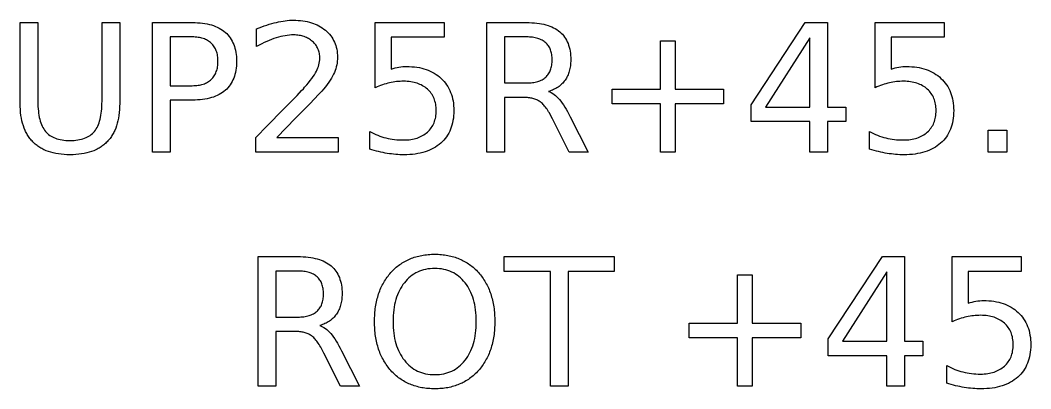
# Model space of a CAD drawing. Header units: millimetres. Extents: x 8.6 to 26.4, y 1.4 to 4.5.
# Drawn here: x 8.58 to 17.2, y 1.35 to 4.5 of the extents above; entities that cross this region are included whole.
import ezdxf

# ---------------------------------------------------------------- set-up
doc = ezdxf.new("R2010")
doc.units = ezdxf.units.MM

msp = doc.modelspace()

# ---------------------------------------------------------------- linework, layer by layer
at = {"layer": 'LASER_OUTLINE'}
for points in [[(10.769642, 3.49774), (11.293043, 3.49774), (11.293043, 3.37153), (10.589236, 3.37153), (10.589236, 3.49774), (10.690111, 3.601214), (10.821981, 3.734942), (10.888822, 3.802757), (10.941975, 3.857347), (10.981439, 3.898714), (10.996037, 3.914438), (11.007214, 3.926856), (11.02454, 3.946698), (11.040508, 3.965763), (11.055118, 3.984051), (11.068371, 4.001561), (11.080267, 4.018295), (11.090806, 4.034251), (11.099988, 4.04943), (11.107812, 4.063832), (11.114511, 4.077816), (11.120317, 4.091742), (11.125229, 4.10561), (11.129249, 4.11942), (11.132376, 4.133172), (11.134609, 4.146866), (11.135948, 4.160502), (11.136395, 4.17408), (11.136153, 4.184996), (11.135426, 4.195656), (11.134215, 4.206062), (11.132521, 4.216212), (11.130341, 4.226107), (11.127676, 4.235747), (11.124529, 4.245131), (11.120897, 4.254261), (11.116779, 4.263135), (11.112179, 4.271754), (11.107094, 4.280118), (11.101525, 4.288226), (11.095471, 4.29608), (11.088933, 4.303678), (11.08191, 4.311021), (11.074403, 4.318108), (11.066508, 4.324851), (11.058319, 4.331159), (11.049838, 4.337031), (11.041063, 4.342469), (11.031997, 4.347472), (11.022637, 4.352039), (11.012985, 4.356172), (11.003039, 4.359869), (10.9928, 4.363132), (10.982268, 4.365959), (10.971444, 4.368352), (10.960327, 4.370309), (10.948916, 4.371832), (10.937213, 4.37292), (10.925217, 4.373572), (10.912928, 4.37379), (10.895174, 4.373407), (10.877175, 4.372258), (10.858935, 4.370344), (10.84045, 4.367665), (10.821721, 4.364219), (10.802748, 4.360008), (10.783534, 4.355032), (10.764074, 4.34929), (10.744325, 4.342771), (10.724239, 4.335462), (10.703817, 4.327365), (10.683058, 4.31848), (10.661963, 4.308805), (10.640532, 4.298342), (10.618764, 4.287089), (10.59666, 4.275048), (10.59666, 4.426501), (10.619118, 4.435317), (10.641205, 4.443577), (10.66292, 4.451279), (10.684265, 4.458425), (10.705238, 4.465014), (10.72584, 4.471046), (10.746071, 4.476521), (10.76593, 4.48144), (10.785395, 4.48579), (10.804443, 4.48956), (10.823073, 4.49275), (10.841285, 4.49536), (10.859079, 4.49739), (10.876456, 4.49884), (10.893417, 4.49971), (10.909959, 4.5), (10.931216, 4.499664), (10.951928, 4.498654), (10.972095, 4.496972), (10.991717, 4.494617), (11.010794, 4.49159), (11.029325, 4.487889), (11.047311, 4.483516), (11.064751, 4.47847), (11.081648, 4.472751), (11.097998, 4.466359), (11.113804, 4.459295), (11.129064, 4.451557), (11.143778, 4.443147), (11.157948, 4.434064), (11.171572, 4.424309), (11.184652, 4.41388), (11.197057, 4.402889), (11.208664, 4.391445), (11.21947, 4.379549), (11.229475, 4.367201), (11.238679, 4.3544), (11.247084, 4.341147), (11.254688, 4.327441), (11.261491, 4.313283), (11.267495, 4.298672), (11.272697, 4.283609), (11.2771, 4.268094), (11.280702, 4.252126), (11.283503, 4.235706), (11.285504, 4.218834), (11.286705, 4.201509), (11.287105, 4.183731), (11.286705, 4.166766), (11.285504, 4.150021), (11.283503, 4.133497), (11.280702, 4.117193), (11.2771, 4.101109), (11.272697, 4.085246), (11.267495, 4.069603), (11.261491, 4.05418), (11.254433, 4.038526), (11.246063, 4.022187), (11.236383, 4.005163), (11.225392, 3.987456), (11.21309, 3.969063), (11.199477, 3.949987), (11.184553, 3.930226), (11.168319, 3.909781), (11.153981, 3.893935), (11.129528, 3.867927), (11.050275, 3.785426), (10.930375, 3.662092)], [(8.580262, 4.479955), (8.730972, 4.479955), (8.730972, 3.806585), (8.731224, 3.784703), (8.731981, 3.7636), (8.733243, 3.743278), (8.735009, 3.723736), (8.73728, 3.704974), (8.740055, 3.686992), (8.743335, 3.669791), (8.74712, 3.653369), (8.751409, 3.637728), (8.756203, 3.622866), (8.761501, 3.608785), (8.767304, 3.595484), (8.773612, 3.582963), (8.780424, 3.571222), (8.78774, 3.560261), (8.795561, 3.550081), (8.803949, 3.540596), (8.812963, 3.531723), (8.822602, 3.523463), (8.832869, 3.515814), (8.843761, 3.508777), (8.855279, 3.502352), (8.867426, 3.496538), (8.880197, 3.491337), (8.893595, 3.486748), (8.90762, 3.48277), (8.92227, 3.479405), (8.937549, 3.476651), (8.953453, 3.47451), (8.969983, 3.47298), (8.98714, 3.472062), (9.004923, 3.471756), (9.022616, 3.472062), (9.039689, 3.47298), (9.056141, 3.47451), (9.071972, 3.476651), (9.087183, 3.479405), (9.101773, 3.48277), (9.115743, 3.486748), (9.129092, 3.491337), (9.14182, 3.496538), (9.153927, 3.502352), (9.165415, 3.508777), (9.176281, 3.515814), (9.186528, 3.523463), (9.196153, 3.531723), (9.205157, 3.540596), (9.213541, 3.550081), (9.221363, 3.560261), (9.22868, 3.571222), (9.235492, 3.582963), (9.2418, 3.595484), (9.247603, 3.608785), (9.252901, 3.622866), (9.257695, 3.637728), (9.261984, 3.653369), (9.265769, 3.669791), (9.269049, 3.686992), (9.271823, 3.704974), (9.274095, 3.723736), (9.275861, 3.743278), (9.277121, 3.7636), (9.277878, 3.784703), (9.278132, 3.806585), (9.278132, 4.479955), (9.428842, 4.479955), (9.428842, 3.788025), (9.428422, 3.761341), (9.427164, 3.735487), (9.42507, 3.710463), (9.422137, 3.686267), (9.418365, 3.662902), (9.413756, 3.640365), (9.408308, 3.618658), (9.402022, 3.597781), (9.394898, 3.577733), (9.386935, 3.558514), (9.382641, 3.549216), (9.378136, 3.540125), (9.37342, 3.531241), (9.368497, 3.522565), (9.363364, 3.514096), (9.358021, 3.505835), (9.352468, 3.49778), (9.346706, 3.489934), (9.340734, 3.482294), (9.334554, 3.474862), (9.328163, 3.467637), (9.321563, 3.46062), (9.314758, 3.453814), (9.307754, 3.447224), (9.30055, 3.440851), (9.293147, 3.434693), (9.285546, 3.428752), (9.277744, 3.423026), (9.269744, 3.417517), (9.261543, 3.412224), (9.253144, 3.407146), (9.244544, 3.402285), (9.235746, 3.39764), (9.226748, 3.393211), (9.208155, 3.385001), (9.188763, 3.377655), (9.168575, 3.371173), (9.147588, 3.365556), (9.125805, 3.360803), (9.103223, 3.356914), (9.079845, 3.353889), (9.055668, 3.351728), (9.030693, 3.350432), (9.004923, 3.35), (8.979062, 3.350432), (8.954004, 3.351728), (8.929749, 3.353889), (8.906298, 3.356914), (8.88365, 3.360803), (8.861804, 3.365556), (8.840764, 3.371173), (8.820526, 3.377655), (8.801091, 3.385001), (8.791675, 3.388998), (8.782459, 3.393211), (8.773445, 3.39764), (8.764632, 3.402285), (8.756019, 3.407146), (8.747606, 3.412224), (8.739396, 3.417517), (8.731385, 3.423026), (8.723576, 3.428752), (8.715967, 3.434693), (8.708559, 3.440851), (8.701352, 3.447224), (8.694346, 3.453814), (8.687541, 3.46062), (8.680941, 3.467637), (8.67455, 3.474862), (8.668369, 3.482294), (8.662396, 3.489934), (8.656635, 3.49778), (8.651083, 3.505835), (8.64574, 3.514096), (8.640606, 3.522565), (8.635682, 3.531241), (8.630968, 3.540125), (8.626463, 3.549216), (8.622167, 3.558514), (8.614206, 3.577733), (8.607082, 3.597781), (8.600796, 3.618658), (8.595348, 3.640365), (8.590738, 3.662902), (8.586967, 3.686267), (8.584034, 3.710463), (8.581938, 3.735487), (8.580681, 3.761341), (8.580262, 3.788025)], [(9.710217, 4.479955), (10.048758, 4.479955), (10.071696, 4.479626), (10.093923, 4.478638), (10.11544, 4.476992), (10.136247, 4.474688), (10.156343, 4.471726), (10.175728, 4.468105), (10.194403, 4.463826), (10.212366, 4.458889), (10.229621, 4.453293), (10.246165, 4.447039), (10.261997, 4.440127), (10.27712, 4.432556), (10.291532, 4.424327), (10.305233, 4.41544), (10.318224, 4.405895), (10.330504, 4.395691), (10.342056, 4.384852), (10.352864, 4.373401), (10.362925, 4.361338), (10.372242, 4.348663), (10.380813, 4.335377), (10.388639, 4.321478), (10.395719, 4.306968), (10.402054, 4.291846), (10.407644, 4.276111), (10.412489, 4.259765), (10.416588, 4.242807), (10.419942, 4.225237), (10.42255, 4.207055), (10.424413, 4.188261), (10.425531, 4.168856), (10.425904, 4.148838), (10.425531, 4.128642), (10.424413, 4.109072), (10.42255, 4.090129), (10.419942, 4.071812), (10.416588, 4.054122), (10.412489, 4.037058), (10.407644, 4.020621), (10.402054, 4.00481), (10.395719, 3.989625), (10.388639, 3.975067), (10.380813, 3.961135), (10.372242, 3.947829), (10.362925, 3.93515), (10.352864, 3.923098), (10.342056, 3.911671), (10.330504, 3.900872), (10.318224, 3.890713), (10.305233, 3.881209), (10.291532, 3.872361), (10.27712, 3.864168), (10.261997, 3.856631), (10.246165, 3.849749), (10.229621, 3.843523), (10.212366, 3.837952), (10.194403, 3.833036), (10.175728, 3.828776), (10.156343, 3.825171), (10.136247, 3.822222), (10.11544, 3.819928), (10.093923, 3.81829), (10.071696, 3.817306), (10.048758, 3.816979), (9.860185, 3.816979), (9.860185, 3.37153), (9.710217, 3.37153)], [(11.609313, 4.479955), (12.198048, 4.479955), (12.198048, 4.353744), (11.746659, 4.353744), (11.746659, 4.082021), (11.762993, 4.087241), (11.779326, 4.091765), (11.795659, 4.095593), (11.811992, 4.098725), (11.828325, 4.101161), (11.844658, 4.102901), (11.860992, 4.103945), (11.877325, 4.104293), (11.900223, 4.103896), (11.922519, 4.102704), (11.944212, 4.100717), (11.965301, 4.097936), (11.985786, 4.09436), (12.005669, 4.08999), (12.024949, 4.084825), (12.043624, 4.078865), (12.061699, 4.072111), (12.079169, 4.064562), (12.096035, 4.056219), (12.112299, 4.047081), (12.127959, 4.037148), (12.143016, 4.026421), (12.15747, 4.014899), (12.171321, 4.002582), (12.184446, 3.989587), (12.196725, 3.976029), (12.208157, 3.961909), (12.218742, 3.947226), (12.22848, 3.93198), (12.237372, 3.916172), (12.245417, 3.899801), (12.252614, 3.882868), (12.258966, 3.865372), (12.264471, 3.847313), (12.269127, 3.828692), (12.272939, 3.809508), (12.275903, 3.789762), (12.27802, 3.769453), (12.27929, 3.748581), (12.279713, 3.727147), (12.279278, 3.705093), (12.277973, 3.683663), (12.275798, 3.662857), (12.272753, 3.642674), (12.268838, 3.623114), (12.264053, 3.604178), (12.258398, 3.585866), (12.251873, 3.568177), (12.244478, 3.551112), (12.236211, 3.53467), (12.227077, 3.518851), (12.217072, 3.503657), (12.206197, 3.489085), (12.194451, 3.475137), (12.181836, 3.461813), (12.168351, 3.449112), (12.154074, 3.43711), (12.139084, 3.425883), (12.12338, 3.41543), (12.106963, 3.405751), (12.089832, 3.396846), (12.071988, 3.388716), (12.053431, 3.38136), (12.03416, 3.374778), (12.014175, 3.368971), (11.993478, 3.363938), (11.972067, 3.359679), (11.949942, 3.356195), (11.927104, 3.353484), (11.903552, 3.351549), (11.879288, 3.350387), (11.85431, 3.35), (11.836822, 3.350186), (11.819254, 3.350742), (11.801604, 3.35167), (11.783873, 3.35297), (11.766061, 3.35464), (11.748168, 3.356682), (11.730193, 3.359095), (11.712136, 3.361879), (11.693966, 3.365034), (11.675643, 3.36856), (11.65717, 3.372458), (11.638546, 3.376727), (11.619771, 3.381367), (11.600845, 3.386378), (11.581768, 3.391761), (11.562541, 3.397515), (11.562541, 3.548225), (11.579315, 3.53942), (11.596228, 3.531196), (11.61328, 3.523551), (11.630472, 3.516486), (11.647803, 3.510002), (11.665272, 3.504097), (11.682882, 3.498773), (11.70063, 3.494028), (11.718576, 3.489852), (11.736776, 3.486233), (11.755232, 3.483171), (11.773943, 3.480665), (11.79291, 3.478716), (11.812131, 3.477324), (11.831608, 3.476489), (11.85134, 3.47621), (11.867186, 3.476474), (11.882614, 3.477266), (11.897625, 3.478586), (11.912218, 3.480433), (11.926393, 3.482808), (11.940151, 3.485711), (11.953492, 3.489142), (11.966414, 3.4931), (11.978919, 3.497587), (11.991007, 3.502601), (12.002676, 3.508143), (12.013929, 3.514213), (12.024763, 3.52081), (12.03518, 3.527936), (12.045179, 3.535589), (12.054762, 3.54377), (12.063842, 3.552404), (12.072336, 3.561414), (12.080244, 3.570802), (12.087567, 3.580566), (12.094304, 3.590708), (12.100455, 3.601226), (12.10602, 3.612122), (12.111, 3.623394), (12.115393, 3.635044), (12.119201, 3.64707), (12.122423, 3.659474), (12.125059, 3.672254), (12.127109, 3.685412), (12.128574, 3.698946), (12.129453, 3.712858), (12.129746, 3.727147), (12.129453, 3.741435), (12.128574, 3.755347), (12.127109, 3.768881), (12.125059, 3.782039), (12.122423, 3.794819), (12.119201, 3.807223), (12.115393, 3.819249), (12.111, 3.830899), (12.10602, 3.842171), (12.100455, 3.853067), (12.094304, 3.863586), (12.087567, 3.873727), (12.080244, 3.883491), (12.072336, 3.892879), (12.063842, 3.901889), (12.054762, 3.910523), (12.045179, 3.918704), (12.03518, 3.926357), (12.024763, 3.933483), (12.013929, 3.94008), (12.002676, 3.94615), (11.991007, 3.951692), (11.978919, 3.956706), (11.966414, 3.961193), (11.953492, 3.965151), (11.940151, 3.968582), (11.926393, 3.971485), (11.912218, 3.97386), (11.897625, 3.975707), (11.882614, 3.977027), (11.867186, 3.977819), (11.85134, 3.978083), (11.836312, 3.977874), (11.821296, 3.977247), (11.806291, 3.976203), (11.791297, 3.974742), (11.776316, 3.972863), (11.761346, 3.970566), (11.746386, 3.967851), (11.73144, 3.964719), (11.716458, 3.961146), (11.701396, 3.957109), (11.68625, 3.952609), (11.671026, 3.947644), (11.65572, 3.942215), (11.640332, 3.936322), (11.624863, 3.929965), (11.609313, 3.923144)], [(13.08746, 3.89122), (13.099484, 3.886557), (13.111426, 3.880734), (13.123287, 3.87375), (13.135068, 3.865607), (13.146766, 3.856303), (13.158383, 3.84584), (13.16992, 3.834217), (13.181376, 3.821433), (13.192796, 3.807443), (13.204228, 3.792201), (13.215672, 3.775705), (13.227127, 3.757957), (13.238594, 3.738956), (13.250072, 3.718702), (13.261562, 3.697195), (13.273064, 3.674435), (13.425259, 3.37153), (13.264155, 3.37153), (13.122354, 3.655875), (13.108671, 3.682544), (13.095092, 3.706869), (13.088342, 3.718153), (13.081619, 3.728852), (13.074922, 3.738964), (13.06825, 3.748491), (13.061605, 3.757432), (13.054984, 3.765787), (13.048392, 3.773556), (13.041825, 3.78074), (13.035284, 3.787337), (13.028769, 3.793349), (13.022279, 3.798775), (13.015816, 3.803615), (13.009221, 3.80802), (13.002332, 3.812141), (12.99515, 3.815978), (12.987675, 3.819531), (12.979907, 3.822799), (12.971847, 3.825783), (12.963493, 3.828483), (12.954846, 3.830899), (12.945906, 3.833031), (12.936675, 3.834878), (12.927149, 3.836441), (12.917331, 3.83772), (12.90722, 3.838715), (12.896816, 3.839425), (12.886119, 3.839851), (12.875129, 3.839994), (12.711797, 3.839994), (12.711797, 3.37153), (12.561831, 3.37153), (12.561831, 4.479955), (12.900372, 4.479955), (12.923752, 4.479645), (12.946378, 4.478714), (12.96825, 4.477162), (12.989369, 4.47499), (13.009733, 4.472197), (13.029343, 4.468784), (13.048199, 4.46475), (13.066301, 4.460095), (13.083649, 4.45482), (13.100244, 4.448924), (13.116084, 4.442408), (13.13117, 4.435271), (13.145502, 4.427513), (13.15908, 4.419135), (13.171904, 4.410136), (13.183974, 4.400516), (13.195301, 4.390271), (13.205898, 4.379392), (13.215764, 4.367882), (13.224899, 4.35574), (13.233304, 4.342965), (13.240977, 4.329558), (13.24792, 4.315519), (13.254131, 4.300847), (13.259612, 4.285544), (13.264364, 4.269608), (13.268383, 4.25304), (13.271672, 4.23584), (13.27423, 4.218007), (13.276057, 4.199543), (13.277152, 4.180446), (13.277518, 4.160717), (13.277328, 4.147771), (13.276758, 4.135103), (13.275809, 4.122714), (13.274479, 4.110604), (13.272769, 4.098771), (13.270679, 4.087218), (13.268211, 4.075942), (13.26536, 4.064945), (13.262132, 4.054227), (13.258523, 4.043786), (13.254534, 4.033625), (13.250165, 4.023741), (13.245416, 4.014136), (13.240286, 4.00481), (13.234779, 3.995761), (13.22889, 3.986992), (13.222639, 3.978526), (13.216043, 3.970392), (13.209102, 3.962588), (13.201815, 3.955114), (13.194184, 3.947971), (13.186207, 3.941159), (13.177885, 3.934677), (13.169218, 3.928526), (13.160207, 3.922706), (13.150849, 3.917216), (13.141147, 3.912057), (13.1311, 3.907228), (13.120708, 3.90273), (13.10997, 3.898563), (13.098888, 3.894726)], [(15.278325, 4.479955), (15.466899, 4.479955), (15.466899, 3.757586), (15.625032, 3.757586), (15.625032, 3.63286), (15.466899, 3.63286), (15.466899, 3.37153), (15.317673, 3.37153), (15.317673, 3.63286), (14.817286, 3.63286), (14.817286, 3.777631)], [(15.874484, 4.479955), (16.463218, 4.479955), (16.463218, 4.353744), (16.011831, 4.353744), (16.011831, 4.082021), (16.028164, 4.087241), (16.044497, 4.091765), (16.06083, 4.095593), (16.077163, 4.098725), (16.093495, 4.101161), (16.109828, 4.102901), (16.126162, 4.103945), (16.142496, 4.104293), (16.165395, 4.103896), (16.18769, 4.102704), (16.209383, 4.100717), (16.230472, 4.097936), (16.250958, 4.09436), (16.27084, 4.08999), (16.290119, 4.084825), (16.308796, 4.078865), (16.32687, 4.072111), (16.34434, 4.064562), (16.361206, 4.056219), (16.37747, 4.047081), (16.39313, 4.037148), (16.408186, 4.026421), (16.42264, 4.014899), (16.436492, 4.002582), (16.449617, 3.989587), (16.461896, 3.976029), (16.473327, 3.961909), (16.483913, 3.947226), (16.493651, 3.93198), (16.502544, 3.916172), (16.510587, 3.899801), (16.517786, 3.882868), (16.524137, 3.865372), (16.529642, 3.847313), (16.534298, 3.828692), (16.53811, 3.809508), (16.541073, 3.789762), (16.543191, 3.769453), (16.54446, 3.748581), (16.544884, 3.727147), (16.544449, 3.705093), (16.543143, 3.683663), (16.540969, 3.662857), (16.537924, 3.642674), (16.534008, 3.623114), (16.529224, 3.604178), (16.523568, 3.585866), (16.517043, 3.568177), (16.509649, 3.551112), (16.501383, 3.53467), (16.492248, 3.518851), (16.482243, 3.503657), (16.471367, 3.489085), (16.459623, 3.475137), (16.447007, 3.461813), (16.433522, 3.449112), (16.419245, 3.43711), (16.404255, 3.425883), (16.388551, 3.41543), (16.372134, 3.405751), (16.355003, 3.396846), (16.337159, 3.388716), (16.318601, 3.38136), (16.29933, 3.374778), (16.279346, 3.368971), (16.258648, 3.363938), (16.237237, 3.359679), (16.215113, 3.356195), (16.192274, 3.353484), (16.168723, 3.351549), (16.144458, 3.350387), (16.119481, 3.35), (16.101993, 3.350186), (16.084425, 3.350742), (16.066775, 3.35167), (16.049043, 3.35297), (16.031232, 3.35464), (16.013338, 3.356682), (15.995363, 3.359095), (15.977308, 3.361879), (15.959136, 3.365034), (15.940814, 3.36856), (15.922341, 3.372458), (15.903717, 3.376727), (15.884942, 3.381367), (15.866015, 3.386378), (15.846939, 3.391761), (15.827711, 3.397515), (15.827711, 3.548225), (15.844486, 3.53942), (15.861398, 3.531196), (15.87845, 3.523551), (15.895643, 3.516486), (15.912973, 3.510002), (15.930444, 3.504097), (15.948053, 3.498773), (15.965801, 3.494028), (15.983747, 3.489852), (16.001947, 3.486233), (16.020402, 3.483171), (16.039113, 3.480665), (16.058081, 3.478716), (16.077302, 3.477324), (16.096778, 3.476489), (16.116511, 3.47621), (16.132357, 3.476474), (16.147785, 3.477266), (16.162796, 3.478586), (16.177388, 3.480433), (16.191565, 3.482808), (16.205323, 3.485711), (16.218663, 3.489142), (16.231585, 3.4931), (16.24409, 3.497587), (16.256177, 3.502601), (16.267848, 3.508143), (16.2791, 3.514213), (16.289935, 3.52081), (16.300352, 3.527936), (16.310351, 3.535589), (16.319933, 3.54377), (16.329013, 3.552404), (16.337506, 3.561414), (16.345416, 3.570802), (16.352737, 3.580566), (16.359475, 3.590708), (16.365626, 3.601226), (16.371191, 3.612122), (16.376171, 3.623394), (16.380564, 3.635044), (16.384372, 3.64707), (16.387594, 3.659474), (16.39023, 3.672254), (16.39228, 3.685412), (16.393745, 3.698946), (16.394624, 3.712858), (16.394917, 3.727147), (16.394624, 3.741435), (16.393745, 3.755347), (16.39228, 3.768881), (16.39023, 3.782039), (16.387594, 3.794819), (16.384372, 3.807223), (16.380564, 3.819249), (16.376171, 3.830899), (16.371191, 3.842171), (16.365626, 3.853067), (16.359475, 3.863586), (16.352737, 3.873727), (16.345416, 3.883491), (16.337506, 3.892879), (16.329013, 3.901889), (16.319933, 3.910523), (16.310351, 3.918704), (16.300352, 3.926357), (16.289935, 3.933483), (16.2791, 3.94008), (16.267848, 3.94615), (16.256177, 3.951692), (16.24409, 3.956706), (16.231585, 3.961193), (16.218663, 3.965151), (16.205323, 3.968582), (16.191565, 3.971485), (16.177388, 3.97386), (16.162796, 3.975707), (16.147785, 3.977027), (16.132357, 3.977819), (16.116511, 3.978083), (16.101482, 3.977874), (16.086467, 3.977247), (16.071462, 3.976203), (16.056468, 3.974742), (16.041487, 3.972863), (16.026516, 3.970566), (16.011558, 3.967851), (15.996611, 3.964719), (15.98163, 3.961146), (15.966567, 3.957109), (15.951422, 3.952609), (15.936197, 3.947644), (15.920891, 3.942215), (15.905503, 3.936322), (15.890034, 3.929965), (15.874484, 3.923144)], [(9.860185, 4.356714), (9.860185, 3.940219), (10.048758, 3.940219), (10.061657, 3.940431), (10.074185, 3.941066), (10.086343, 3.942125), (10.098128, 3.943607), (10.109542, 3.945512), (10.120586, 3.947841), (10.131259, 3.950593), (10.14156, 3.953769), (10.151489, 3.957368), (10.161048, 3.96139), (10.170235, 3.965836), (10.179051, 3.970705), (10.187496, 3.975997), (10.19557, 3.981714), (10.203273, 3.987853), (10.210604, 3.994416), (10.217526, 4.00137), (10.224001, 4.008684), (10.230032, 4.016358), (10.235614, 4.024391), (10.240749, 4.032783), (10.245439, 4.041536), (10.249682, 4.050648), (10.253478, 4.060119), (10.256827, 4.069951), (10.25973, 4.080141), (10.262187, 4.090692), (10.264197, 4.101602), (10.26576, 4.112871), (10.266877, 4.124501), (10.267546, 4.13649), (10.267769, 4.148838), (10.267546, 4.161096), (10.266877, 4.173001), (10.26576, 4.184552), (10.264197, 4.195749), (10.262187, 4.206593), (10.25973, 4.217082), (10.256827, 4.227218), (10.253478, 4.237), (10.249682, 4.246428), (10.245439, 4.255502), (10.240749, 4.264223), (10.235614, 4.272589), (10.230032, 4.280602), (10.224001, 4.288261), (10.217526, 4.295566), (10.210604, 4.302518), (10.203273, 4.309081), (10.19557, 4.31522), (10.187496, 4.320936), (10.179051, 4.326229), (10.170235, 4.331098), (10.161048, 4.335544), (10.151489, 4.339566), (10.14156, 4.343165), (10.131259, 4.346341), (10.120586, 4.349093), (10.109542, 4.351421), (10.098128, 4.353327), (10.086343, 4.354809), (10.074185, 4.355867), (10.061657, 4.356502), (10.048758, 4.356714)], [(12.711797, 4.356714), (12.711797, 3.963234), (12.900372, 3.963234), (12.913713, 3.96343), (12.92664, 3.964017), (12.939153, 3.964996), (12.951249, 3.966366), (12.962933, 3.968128), (12.974201, 3.970281), (12.985055, 3.972826), (12.995494, 3.975763), (13.005517, 3.97909), (13.015127, 3.98281), (13.024322, 3.986921), (13.033102, 3.991423), (13.041467, 3.996317), (13.049416, 4.001602), (13.056953, 4.007279), (13.064074, 4.013347), (13.070771, 4.019796), (13.077037, 4.026612), (13.082871, 4.033797), (13.088272, 4.04135), (13.093241, 4.049272), (13.097779, 4.057562), (13.101883, 4.06622), (13.105557, 4.075246), (13.108797, 4.084641), (13.111605, 4.094404), (13.113983, 4.104535), (13.115927, 4.115035), (13.117439, 4.125903), (13.11852, 4.137139), (13.119167, 4.148744), (13.119384, 4.160717), (13.119167, 4.172687), (13.11852, 4.184282), (13.117439, 4.195504), (13.115927, 4.206352), (13.113983, 4.216825), (13.111605, 4.226925), (13.108797, 4.23665), (13.105557, 4.246001), (13.101883, 4.254979), (13.097779, 4.263582), (13.093241, 4.271811), (13.088272, 4.279665), (13.082871, 4.287146), (13.077037, 4.294253), (13.070771, 4.300985), (13.064074, 4.307343), (13.056953, 4.313322), (13.049416, 4.318915), (13.041467, 4.324122), (13.033102, 4.328943), (13.024322, 4.333379), (13.015127, 4.337429), (13.005517, 4.341093), (12.995494, 4.344371), (12.985055, 4.347264), (12.974201, 4.349771), (12.962933, 4.351893), (12.951249, 4.353628), (12.939153, 4.354978), (12.92664, 4.355943), (12.913713, 4.356521), (12.900372, 4.356714)], [(14.168416, 4.32479), (14.168416, 3.911265), (14.581941, 3.911265), (14.581941, 3.785055), (14.168416, 3.785055), (14.168416, 3.37153), (14.04369, 3.37153), (14.04369, 3.785055), (13.630164, 3.785055), (13.630164, 3.911265), (14.04369, 3.911265), (14.04369, 4.32479)], [(15.317673, 4.34929), (14.939042, 3.757586), (15.317673, 3.757586)], [(16.840364, 3.560103), (16.997014, 3.560103), (16.997014, 3.37153), (16.840364, 3.37153)], [(11.136394, 1.89122), (11.148418, 1.886557), (11.160361, 1.880734), (11.172222, 1.87375), (11.184002, 1.865607), (11.195701, 1.856303), (11.207318, 1.84584), (11.218855, 1.834217), (11.23031, 1.821433), (11.24173, 1.807443), (11.253162, 1.792201), (11.264606, 1.775705), (11.276061, 1.757957), (11.287528, 1.738956), (11.299006, 1.718702), (11.310496, 1.697195), (11.321998, 1.674435), (11.474193, 1.37153), (11.313089, 1.37153), (11.171288, 1.655875), (11.157605, 1.682544), (11.144027, 1.706869), (11.137278, 1.718153), (11.130554, 1.728852), (11.123856, 1.738964), (11.117184, 1.748491), (11.110539, 1.757432), (11.10392, 1.765787), (11.097326, 1.773556), (11.090759, 1.78074), (11.084218, 1.787337), (11.077703, 1.793349), (11.071214, 1.798775), (11.064751, 1.803615), (11.058155, 1.80802), (11.051266, 1.812141), (11.044084, 1.815978), (11.036609, 1.819531), (11.028841, 1.822799), (11.020781, 1.825783), (11.012427, 1.828483), (11.003781, 1.830899), (10.994841, 1.833031), (10.985609, 1.834878), (10.976084, 1.836441), (10.966266, 1.83772), (10.956154, 1.838715), (10.945751, 1.839425), (10.935054, 1.839851), (10.924064, 1.839994), (10.760733, 1.839994), (10.760733, 1.37153), (10.610765, 1.37153), (10.610765, 2.479955), (10.949306, 2.479955), (10.972686, 2.479645), (10.995312, 2.478714), (11.017185, 2.477162), (11.038303, 2.47499), (11.058667, 2.472197), (11.078277, 2.468784), (11.097133, 2.46475), (11.115236, 2.460095), (11.132584, 2.45482), (11.149178, 2.448924), (11.165018, 2.442408), (11.180104, 2.435271), (11.194436, 2.427513), (11.208014, 2.419135), (11.220838, 2.410136), (11.232908, 2.400516), (11.244236, 2.390271), (11.254833, 2.379392), (11.264699, 2.367882), (11.273834, 2.35574), (11.282238, 2.342965), (11.289912, 2.329558), (11.296855, 2.315519), (11.303066, 2.300847), (11.308548, 2.285544), (11.313298, 2.269608), (11.317317, 2.25304), (11.320606, 2.23584), (11.323164, 2.218007), (11.324991, 2.199543), (11.326087, 2.180446), (11.326453, 2.160717), (11.326263, 2.147771), (11.325693, 2.135103), (11.324743, 2.122714), (11.323413, 2.110604), (11.321704, 2.098771), (11.319614, 2.087218), (11.317145, 2.075942), (11.314296, 2.064945), (11.311066, 2.054227), (11.307457, 2.043786), (11.303468, 2.033625), (11.299099, 2.023741), (11.29435, 2.014136), (11.289222, 2.00481), (11.283713, 1.995761), (11.277824, 1.986992), (11.271573, 1.978526), (11.264977, 1.970392), (11.258036, 1.962588), (11.250749, 1.955114), (11.243118, 1.947971), (11.235141, 1.941159), (11.22682, 1.934677), (11.218153, 1.928526), (11.209141, 1.922706), (11.199784, 1.917216), (11.190082, 1.912057), (11.180034, 1.907228), (11.169642, 1.90273), (11.158905, 1.898563), (11.147822, 1.894726)], [(12.117124, 2.5), (12.131602, 2.499847), (12.145898, 2.49939), (12.160011, 2.498626), (12.173942, 2.497558), (12.18769, 2.496185), (12.201255, 2.494506), (12.214637, 2.492522), (12.227836, 2.490233), (12.240853, 2.487638), (12.253688, 2.484738), (12.266339, 2.481534), (12.278808, 2.478023), (12.291094, 2.474208), (12.303197, 2.470087), (12.315118, 2.465662), (12.326856, 2.46093), (12.338411, 2.455894), (12.349784, 2.450553), (12.360974, 2.444906), (12.371981, 2.438954), (12.382805, 2.432697), (12.393447, 2.426134), (12.403906, 2.419266), (12.414183, 2.412093), (12.424276, 2.404615), (12.434187, 2.396832), (12.443915, 2.388743), (12.453461, 2.380349), (12.462824, 2.37165), (12.472004, 2.362646), (12.481001, 2.353337), (12.489816, 2.343722), (12.498403, 2.33385), (12.506718, 2.323771), (12.514759, 2.313483), (12.522529, 2.302988), (12.530025, 2.292284), (12.537249, 2.281372), (12.544201, 2.270252), (12.55088, 2.258924), (12.557286, 2.247388), (12.563419, 2.235644), (12.56928, 2.223692), (12.574869, 2.211531), (12.580185, 2.199163), (12.585228, 2.186587), (12.589998, 2.173802), (12.594496, 2.160809), (12.598722, 2.147609), (12.602675, 2.1342), (12.606355, 2.120583), (12.609762, 2.106758), (12.612897, 2.092725), (12.61576, 2.078484), (12.618349, 2.064035), (12.620667, 2.049378), (12.622711, 2.034512), (12.624483, 2.019439), (12.625982, 2.004157), (12.627209, 1.988668), (12.628163, 1.97297), (12.628845, 1.957064), (12.62939, 1.924629), (12.628845, 1.892283), (12.628163, 1.87642), (12.627209, 1.860764), (12.625982, 1.845314), (12.624483, 1.830071), (12.622711, 1.815035), (12.620667, 1.800205), (12.618349, 1.785582), (12.61576, 1.771165), (12.612897, 1.756955), (12.609762, 1.742952), (12.606355, 1.729155), (12.602675, 1.715565), (12.598722, 1.702182), (12.594496, 1.689005), (12.589998, 1.676035), (12.585228, 1.663271), (12.580185, 1.650714), (12.574869, 1.638364), (12.56928, 1.626221), (12.563419, 1.614284), (12.557286, 1.602553), (12.55088, 1.591029), (12.544201, 1.579712), (12.537249, 1.568602), (12.530025, 1.557698), (12.522529, 1.547001), (12.514759, 1.53651), (12.506718, 1.526226), (12.498403, 1.516149), (12.489816, 1.506278), (12.481001, 1.496663), (12.472004, 1.487354), (12.462824, 1.47835), (12.453461, 1.469651), (12.443915, 1.461257), (12.434187, 1.453168), (12.424276, 1.445385), (12.414183, 1.437907), (12.403906, 1.430734), (12.393447, 1.423866), (12.382805, 1.417303), (12.371981, 1.411046), (12.360974, 1.405094), (12.349784, 1.399447), (12.338411, 1.394106), (12.326856, 1.38907), (12.315118, 1.384338), (12.303197, 1.379913), (12.291094, 1.375792), (12.278808, 1.371977), (12.266339, 1.368466), (12.253688, 1.365262), (12.240853, 1.362362), (12.227836, 1.359767), (12.214637, 1.357478), (12.201255, 1.355494), (12.18769, 1.353815), (12.173942, 1.352442), (12.160011, 1.351374), (12.145898, 1.35061), (12.131602, 1.350153), (12.117124, 1.35), (12.102599, 1.350152), (12.088258, 1.350609), (12.074101, 1.35137), (12.060126, 1.352436), (12.046335, 1.353806), (12.032728, 1.355481), (12.019304, 1.35746), (12.006063, 1.359744), (11.993006, 1.362332), (11.980133, 1.365225), (11.967442, 1.368423), (11.954935, 1.371924), (11.942612, 1.375731), (11.930472, 1.379842), (11.918515, 1.384257), (11.906742, 1.388977), (11.895153, 1.394001), (11.883746, 1.39933), (11.872523, 1.404963), (11.861484, 1.410901), (11.850628, 1.417144), (11.839955, 1.42369), (11.829466, 1.430542), (11.819161, 1.437698), (11.809038, 1.445158), (11.799099, 1.452923), (11.789344, 1.460992), (11.779772, 1.469366), (11.770383, 1.478045), (11.761178, 1.487028), (11.752157, 1.496315), (11.743318, 1.505907), (11.734708, 1.515756), (11.726372, 1.525813), (11.718309, 1.536079), (11.710519, 1.546554), (11.703002, 1.557238), (11.695759, 1.568131), (11.688789, 1.579232), (11.682092, 1.590542), (11.675669, 1.602061), (11.669519, 1.613789), (11.663642, 1.625726), (11.658039, 1.637871), (11.652709, 1.650225), (11.647653, 1.662788), (11.642869, 1.67556), (11.638359, 1.688541), (11.634123, 1.70173), (11.63016, 1.715129), (11.62647, 1.728736), (11.623053, 1.742552), (11.61991, 1.756576), (11.61704, 1.77081), (11.614443, 1.785252), (11.61212, 1.799903), (11.61007, 1.814763), (11.608293, 1.829832), (11.60679, 1.845109), (11.60556, 1.860596), (11.604603, 1.876291), (11.60392, 1.892195), (11.603373, 1.924629), (11.60392, 1.957064), (11.604603, 1.97297), (11.60556, 1.988668), (11.60679, 2.004157), (11.608293, 2.019439), (11.61007, 2.034512), (11.61212, 2.049378), (11.614443, 2.064035), (11.61704, 2.078484), (11.61991, 2.092725), (11.623053, 2.106758), (11.62647, 2.120583), (11.63016, 2.1342), (11.634123, 2.147609), (11.638359, 2.160809), (11.642869, 2.173802), (11.647653, 2.186587), (11.652709, 2.199163), (11.658039, 2.211531), (11.663642, 2.223692), (11.669519, 2.235644), (11.675669, 2.247388), (11.682092, 2.258924), (11.688789, 2.270252), (11.695759, 2.281372), (11.703002, 2.292284), (11.710519, 2.302988), (11.718309, 2.313483), (11.726372, 2.323771), (11.734708, 2.33385), (11.743318, 2.343722), (11.752157, 2.353337), (11.761178, 2.362646), (11.770383, 2.37165), (11.779772, 2.380349), (11.789344, 2.388743), (11.799099, 2.396832), (11.809038, 2.404615), (11.819161, 2.412093), (11.829466, 2.419266), (11.839955, 2.426134), (11.850628, 2.432697), (11.861484, 2.438954), (11.872523, 2.444906), (11.883746, 2.450553), (11.895153, 2.455894), (11.906742, 2.46093), (11.918515, 2.465662), (11.930472, 2.470087), (11.942612, 2.474208), (11.954935, 2.478023), (11.967442, 2.481534), (11.980133, 2.484738), (11.993006, 2.487638), (12.006063, 2.490233), (12.019304, 2.492522), (12.032728, 2.494506), (12.046335, 2.496185), (12.060126, 2.497558), (12.074101, 2.498626), (12.088258, 2.49939), (12.102599, 2.499847)], [(12.710313, 2.479955), (13.647983, 2.479955), (13.647983, 2.353744), (13.254503, 2.353744), (13.254503, 1.37153), (13.103793, 1.37153), (13.103793, 2.353744), (12.710313, 2.353744)], [(15.936104, 2.479955), (16.124677, 2.479955), (16.124677, 1.757586), (16.282811, 1.757586), (16.282811, 1.63286), (16.124677, 1.63286), (16.124677, 1.37153), (15.975452, 1.37153), (15.975452, 1.63286), (15.475065, 1.63286), (15.475065, 1.777631)], [(16.532263, 2.479955), (17.120997, 2.479955), (17.120997, 2.353744), (16.669609, 2.353744), (16.669609, 2.082021), (16.685943, 2.087241), (16.702276, 2.091765), (16.718609, 2.095593), (16.734942, 2.098725), (16.751275, 2.101161), (16.767608, 2.102901), (16.783941, 2.103945), (16.800274, 2.104293), (16.823173, 2.103896), (16.845469, 2.102704), (16.867161, 2.100717), (16.88825, 2.097936), (16.908736, 2.09436), (16.928619, 2.08999), (16.947899, 2.084825), (16.966575, 2.078865), (16.984648, 2.072111), (17.002118, 2.064562), (17.018985, 2.056219), (17.035249, 2.047081), (17.050909, 2.037148), (17.065966, 2.026421), (17.08042, 2.014899), (17.09427, 2.002582), (17.107396, 1.989587), (17.119675, 1.976029), (17.131107, 1.961909), (17.141692, 1.947226), (17.151431, 1.93198), (17.160322, 1.916172), (17.168367, 1.899801), (17.175565, 1.882868), (17.181916, 1.865372), (17.18742, 1.847313), (17.192078, 1.828692), (17.195888, 1.809508), (17.198852, 1.789762), (17.200969, 1.769453), (17.20224, 1.748581), (17.202663, 1.727147), (17.202228, 1.705093), (17.200923, 1.683663), (17.198748, 1.662857), (17.195703, 1.642674), (17.191788, 1.623114), (17.187003, 1.604178), (17.181348, 1.585866), (17.174822, 1.568177), (17.167427, 1.551112), (17.159162, 1.53467), (17.150027, 1.518851), (17.140022, 1.503657), (17.129147, 1.489085), (17.117401, 1.475137), (17.104786, 1.461813), (17.091301, 1.449112), (17.077024, 1.43711), (17.062033, 1.425883), (17.04633, 1.41543), (17.029912, 1.405751), (17.012782, 1.396846), (16.994938, 1.388716), (16.97638, 1.38136), (16.957109, 1.374778), (16.937125, 1.368971), (16.916427, 1.363938), (16.895016, 1.359679), (16.872892, 1.356195), (16.850054, 1.353484), (16.826502, 1.351549), (16.802238, 1.350387), (16.77726, 1.35), (16.759772, 1.350186), (16.742204, 1.350742), (16.724554, 1.35167), (16.706823, 1.35297), (16.689011, 1.35464), (16.671117, 1.356682), (16.653143, 1.359095), (16.635087, 1.361879), (16.616915, 1.365034), (16.598593, 1.36856), (16.580119, 1.372458), (16.561495, 1.376727), (16.54272, 1.381367), (16.523795, 1.386378), (16.504718, 1.391761), (16.485491, 1.397515), (16.485491, 1.548225), (16.502265, 1.53942), (16.519178, 1.531196), (16.53623, 1.523551), (16.553422, 1.516486), (16.570752, 1.510002), (16.588222, 1.504097), (16.605831, 1.498773), (16.62358, 1.494028), (16.641525, 1.489852), (16.659726, 1.486233), (16.678182, 1.483171), (16.696893, 1.480665), (16.71586, 1.478716), (16.735081, 1.477324), (16.754558, 1.476489), (16.77429, 1.47621), (16.790136, 1.476474), (16.805564, 1.477266), (16.820575, 1.478586), (16.835168, 1.480433), (16.849343, 1.482808), (16.863101, 1.485711), (16.876441, 1.489142), (16.889364, 1.4931), (16.901869, 1.497587), (16.913957, 1.502601), (16.925626, 1.508143), (16.936879, 1.514213), (16.947713, 1.52081), (16.95813, 1.527936), (16.96813, 1.535589), (16.977711, 1.54377), (16.986791, 1.552404), (16.995286, 1.561414), (17.003194, 1.570802), (17.010517, 1.580566), (17.017254, 1.590708), (17.023405, 1.601226), (17.02897, 1.612122), (17.033949, 1.623394), (17.038343, 1.635044), (17.042151, 1.64707), (17.045373, 1.659474), (17.048009, 1.672254), (17.050059, 1.685412), (17.051524, 1.698946), (17.052402, 1.712858), (17.052695, 1.727147), (17.052402, 1.741435), (17.051524, 1.755347), (17.050059, 1.768881), (17.048009, 1.782039), (17.045373, 1.794819), (17.042151, 1.807223), (17.038343, 1.819249), (17.033949, 1.830899), (17.02897, 1.842171), (17.023405, 1.853067), (17.017254, 1.863586), (17.010517, 1.873727), (17.003194, 1.883491), (16.995286, 1.892879), (16.986791, 1.901889), (16.977711, 1.910523), (16.96813, 1.918704), (16.95813, 1.926357), (16.947713, 1.933483), (16.936879, 1.94008), (16.925626, 1.94615), (16.913957, 1.951692), (16.901869, 1.956706), (16.889364, 1.961193), (16.876441, 1.965151), (16.863101, 1.968582), (16.849343, 1.971485), (16.835168, 1.97386), (16.820575, 1.975707), (16.805564, 1.977027), (16.790136, 1.977819), (16.77429, 1.978083), (16.759262, 1.977874), (16.744245, 1.977247), (16.72924, 1.976203), (16.714247, 1.974742), (16.699265, 1.972863), (16.684295, 1.970566), (16.669337, 1.967851), (16.65439, 1.964719), (16.639408, 1.961146), (16.624345, 1.957109), (16.609201, 1.952609), (16.593976, 1.947644), (16.578669, 1.942215), (16.563282, 1.936322), (16.547813, 1.929965), (16.532263, 1.923144)], [(10.760733, 2.356714), (10.760733, 1.963234), (10.949306, 1.963234), (10.962648, 1.96343), (10.975575, 1.964017), (10.988087, 1.964996), (11.000185, 1.966366), (11.011867, 1.968128), (11.023136, 1.970281), (11.033989, 1.972826), (11.044428, 1.975763), (11.054452, 1.97909), (11.064061, 1.98281), (11.073256, 1.986921), (11.082036, 1.991423), (11.090401, 1.996317), (11.098351, 2.001602), (11.105887, 2.007279), (11.113008, 2.013347), (11.119706, 2.019796), (11.125972, 2.026612), (11.131805, 2.033797), (11.137206, 2.04135), (11.142176, 2.049272), (11.146713, 2.057562), (11.150818, 2.06622), (11.154491, 2.075246), (11.157732, 2.084641), (11.16054, 2.094404), (11.162917, 2.104535), (11.164861, 2.115035), (11.166374, 2.125903), (11.167454, 2.137139), (11.168102, 2.148744), (11.168318, 2.160717), (11.168102, 2.172687), (11.167454, 2.184282), (11.166374, 2.195504), (11.164861, 2.206352), (11.162917, 2.216825), (11.16054, 2.226925), (11.157732, 2.23665), (11.154491, 2.246001), (11.150818, 2.254979), (11.146713, 2.263582), (11.142176, 2.271811), (11.137206, 2.279665), (11.131805, 2.287146), (11.125972, 2.294253), (11.119706, 2.300985), (11.113008, 2.307343), (11.105887, 2.313322), (11.098351, 2.318915), (11.090401, 2.324122), (11.082036, 2.328943), (11.073256, 2.333379), (11.064061, 2.337429), (11.054452, 2.341093), (11.044428, 2.344371), (11.033989, 2.347264), (11.023136, 2.349771), (11.011867, 2.351893), (11.000185, 2.353628), (10.988087, 2.354978), (10.975575, 2.355943), (10.962648, 2.356521), (10.949306, 2.356714)], [(12.117124, 2.378244), (12.09697, 2.377768), (12.077341, 2.376342), (12.058237, 2.373964), (12.039658, 2.370634), (12.021603, 2.366354), (12.004074, 2.361122), (11.987069, 2.354939), (11.97059, 2.347805), (11.954635, 2.33972), (11.939205, 2.330683), (11.924301, 2.320695), (11.909921, 2.309756), (11.896066, 2.297866), (11.882736, 2.285025), (11.86993, 2.271232), (11.85765, 2.256488), (11.846008, 2.240923), (11.835117, 2.224669), (11.824977, 2.207724), (11.815588, 2.190088), (11.80695, 2.171763), (11.799063, 2.152747), (11.791928, 2.133041), (11.785543, 2.112645), (11.77991, 2.091559), (11.775027, 2.069782), (11.770896, 2.047316), (11.767516, 2.024159), (11.764887, 2.000312), (11.76301, 1.975774), (11.761883, 1.950547), (11.761507, 1.924629), (11.761883, 1.898801), (11.76301, 1.873657), (11.764887, 1.849198), (11.767516, 1.825424), (11.770896, 1.802333), (11.775027, 1.779928), (11.77991, 1.758206), (11.785543, 1.737169), (11.791928, 1.716817), (11.799063, 1.697148), (11.80695, 1.678165), (11.815588, 1.659865), (11.824977, 1.64225), (11.835117, 1.62532), (11.846008, 1.609074), (11.85765, 1.593512), (11.86993, 1.578768), (11.882736, 1.564975), (11.896066, 1.552134), (11.909921, 1.540244), (11.924301, 1.529305), (11.939205, 1.519317), (11.954635, 1.51028), (11.97059, 1.502195), (11.987069, 1.495061), (12.004074, 1.488878), (12.021603, 1.483646), (12.039658, 1.479366), (12.058237, 1.476036), (12.077341, 1.473658), (12.09697, 1.472232), (12.117124, 1.471756), (12.137275, 1.472232), (12.156895, 1.473658), (12.175985, 1.476036), (12.194544, 1.479366), (12.212572, 1.483646), (12.23007, 1.488878), (12.247036, 1.495061), (12.263472, 1.502195), (12.279378, 1.51028), (12.294752, 1.519317), (12.309596, 1.529305), (12.32391, 1.540244), (12.337692, 1.552134), (12.350944, 1.564975), (12.363665, 1.578768), (12.375855, 1.593512), (12.387408, 1.609074), (12.398215, 1.62532), (12.408277, 1.64225), (12.417593, 1.659865), (12.426164, 1.678165), (12.43399, 1.697148), (12.44107, 1.716817), (12.447406, 1.737169), (12.452995, 1.758206), (12.45784, 1.779928), (12.461939, 1.802333), (12.465293, 1.825424), (12.467902, 1.849198), (12.469765, 1.873657), (12.470883, 1.898801), (12.471256, 1.924629), (12.470883, 1.950547), (12.469765, 1.975774), (12.467902, 2.000312), (12.465293, 2.024159), (12.461939, 2.047316), (12.45784, 2.069782), (12.452995, 2.091559), (12.447406, 2.112645), (12.44107, 2.133041), (12.43399, 2.152747), (12.426164, 2.171763), (12.417593, 2.190088), (12.408277, 2.207724), (12.398215, 2.224669), (12.387408, 2.240923), (12.375855, 2.256488), (12.363665, 2.271232), (12.350944, 2.285025), (12.337692, 2.297866), (12.32391, 2.309756), (12.309596, 2.320695), (12.294752, 2.330683), (12.279378, 2.33972), (12.263472, 2.347805), (12.247036, 2.354939), (12.23007, 2.361122), (12.212572, 2.366354), (12.194544, 2.370634), (12.175985, 2.373964), (12.156895, 2.376342), (12.137275, 2.377768)], [(15.975452, 2.34929), (15.596821, 1.757586), (15.975452, 1.757586)], [(14.826194, 2.32479), (14.826194, 1.911265), (15.239719, 1.911265), (15.239719, 1.785055), (14.826194, 1.785055), (14.826194, 1.37153), (14.701469, 1.37153), (14.701469, 1.785055), (14.287944, 1.785055), (14.287944, 1.911265), (14.701469, 1.911265), (14.701469, 2.32479)]]:
    msp.add_lwpolyline(points, close=True, dxfattribs=at)

doc.saveas('drawing.dxf')
